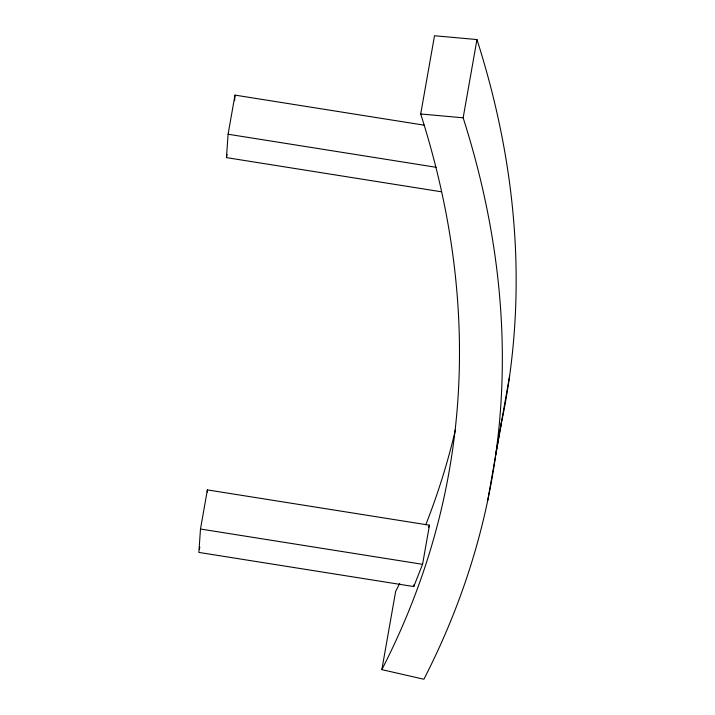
<?xml version="1.0" encoding="UTF-8"?>
<svg xmlns="http://www.w3.org/2000/svg" width="715" height="715" viewBox="0 0 715 715"><rect width="100%" height="100%" fill="white"/><g stroke="black" fill="none" stroke-linecap="round" stroke-linejoin="round"><path stroke-width="1.07" d="M200.486 529.02L198.85 552.409L413.771 586.568L422.565 564.314L429.474 525.194L207.386 489.9L200.486 529.02L422.565 564.314M441.137 191.745L226.458 157.622L228.094 134.232L234.994 95.113L424.361 125.205M207.234 492.126L207.386 489.9M234.609 100.681L234.994 95.113M226.458 157.622L227.03 154.36M199.422 549.156L199.807 546.975M476.968 39.557L463.15 117.805A4196.514 1692.351 10 0 1 423.888 679.25L381.846 669.633A4153.095 1674.843 10 0 0 420.697 113.989L434.514 35.75L476.968 39.557A4196.514 1692.351 10 0 1 500.384 427.65M381.846 669.633L395.654 591.385A4153.095 1674.843 10 0 0 399.694 583.395M413.771 586.568L414.155 584.396M495.763 454.347L509.58 376.108M487.71 500.554L501.528 422.315M428.669 527.214L429.474 525.194M420.697 113.989L463.15 117.805M228.094 134.232L436.168 167.301M455.464 429.661A4153.095 1674.843 10 0 1 425.791 524.747"/></g></svg>
